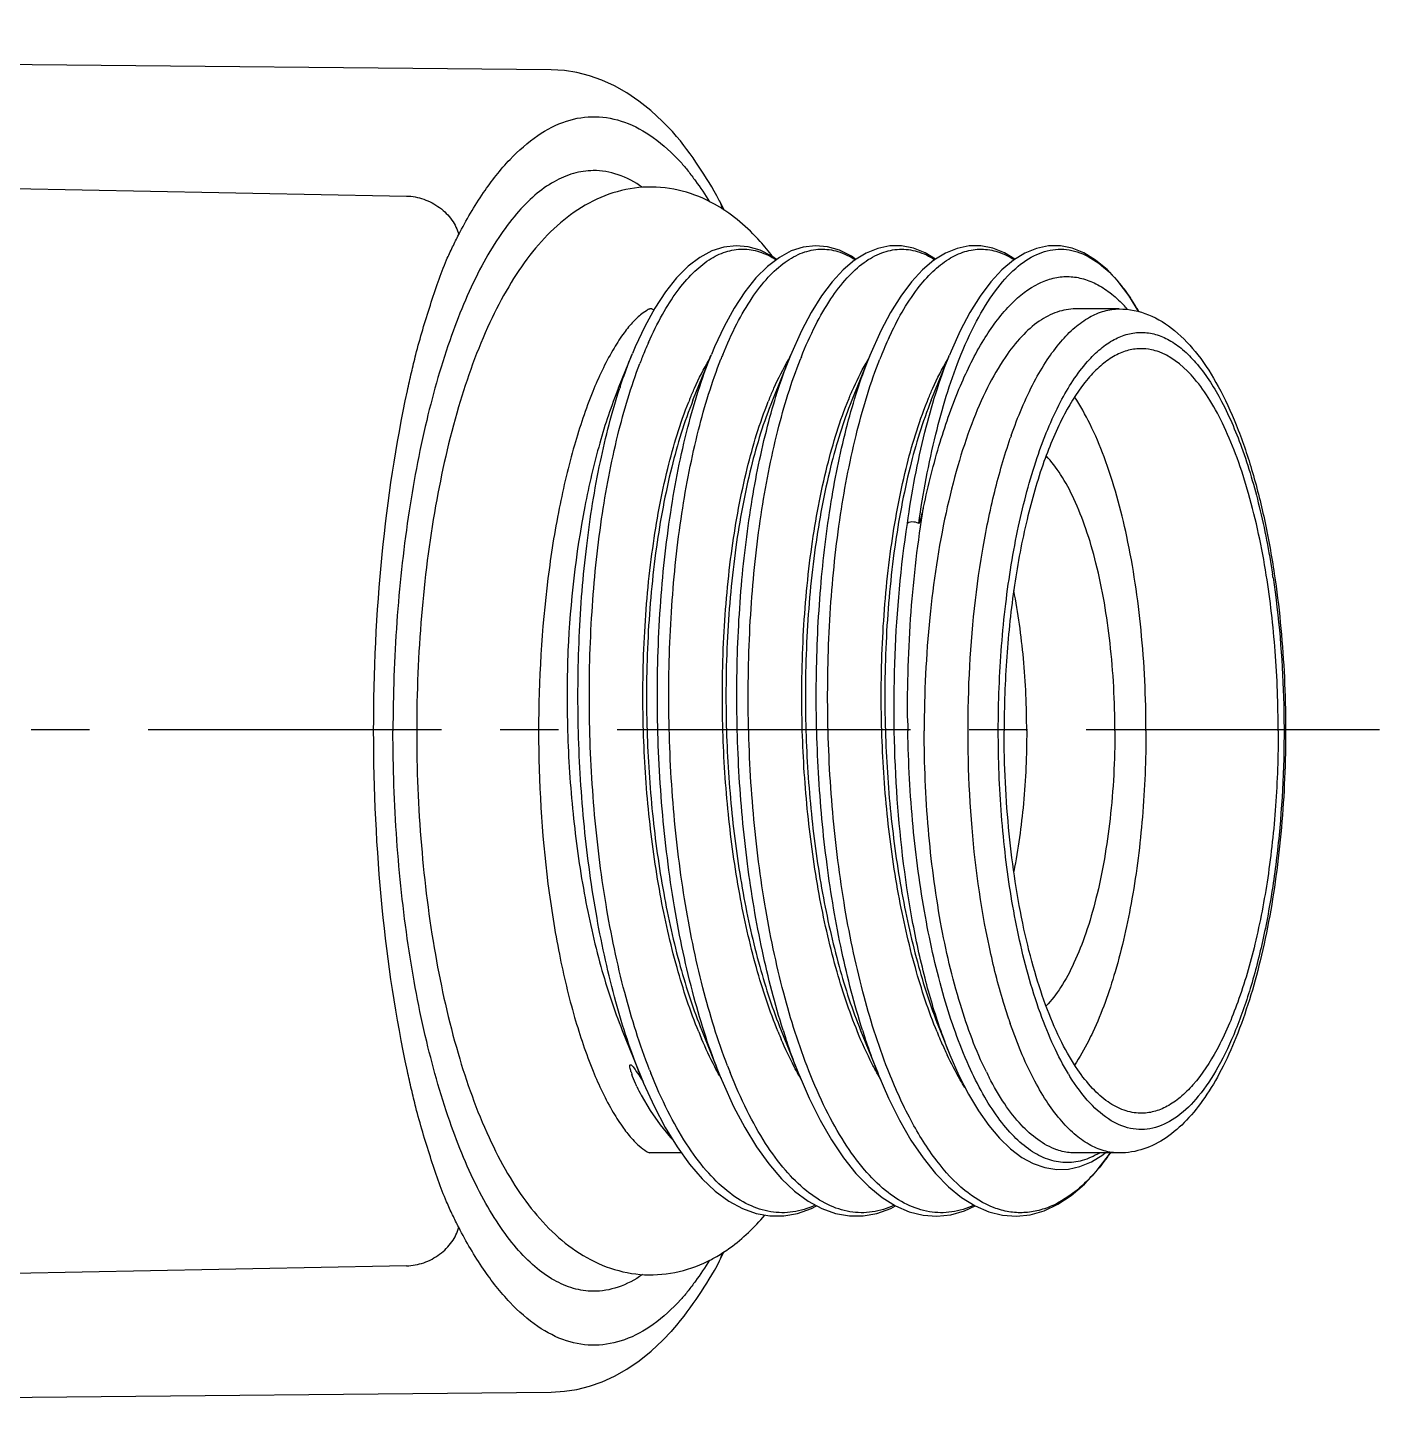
# Model space of a CAD drawing. Extents: x 2081 to 2501, y -23 to 274.
# Drawn here: x 2375.62 to 2404.44, y 55.93 to 85.35 of the extents above; entities that cross this region are included whole.
import ezdxf

# ---------------------------------------------------------------- set-up
doc = ezdxf.new("R2010")
doc.units = 0
doc.header["$LTSCALE"] = 10
doc.header["$MEASUREMENT"] = 0
doc.linetypes.add('CENTER', pattern=[2, 1.25, -0.25, 0.25, -0.25])
doc.layers.get('0').update_dxf_attribs({"color": 2, "linetype": 'CONTINUOUS'})
doc.layers.add('AXES', color=7, linetype='CONTINUOUS')
doc.layers.add('CENTER', color=1, linetype='CENTER')

# ---------------------------------------------------------------- blocks, each defined once
blk = doc.blocks.new('HEAD BUTTOM')
at = {"color": 7, "linetype": 'Continuous'}
for p, q in [((2175.321, -232.294), (2082.91, -231.393)), ((2177.885, -233.588), (2177.886, -233.59)), ((2178.911, -235.091), (2178.912, -235.093)), ((2179.012, -235.292), (2178.911, -235.091)), ((2187.433, -237.393), (2186.499, -237.393)), ((2176.756, -239.077), (2177.051, -238.345)), ((2183.847, -238.295), (2183.812, -238.38)), ((2178.343, -239.341), (2178.736, -238.368)), ((2180.421, -238.389), (2180.037, -239.341)), ((2182.115, -238.389), (2181.73, -239.341)), ((2183.424, -239.341), (2183.812, -238.38)), ((2176.837, -252.782), (2177.238, -253.777)), ((2178.531, -252.782), (2178.925, -253.761)), ((2180.224, -252.782), (2180.609, -253.735)), ((2181.918, -252.782), (2182.289, -253.702)), ((2183.612, -252.782), (2183.822, -253.302)), ((2177.238, -253.777), (2177.291, -253.903)), ((2180.602, -253.741), (2180.596, -253.731)), ((2180.602, -253.738), (2180.597, -253.728)), ((2182.303, -253.735), (2182.288, -253.699)), ((2178.096, -255.393), (2177.415, -255.393)), ((2186.111, -255.327), (2186.102, -255.324)), ((2186.111, -255.328), (2186.102, -255.325)), ((2187.433, -255.393), (2186.499, -255.393)), ((2178.911, -257.696), (2179.011, -257.497)), ((2178.911, -257.696), (2178.912, -257.694)), ((2177.884, -259.199), (2177.886, -259.197)), ((2141.814, -260.82), (2175.321, -260.493))]:
    blk.add_line(p, q, dxfattribs=at)
for points in [[(2177.886, -233.59), (2177.697, -233.394), (2177.447, -233.163), (2177.192, -232.959), (2176.932, -232.783), (2176.668, -232.634), (2176.402, -232.513), (2176.134, -232.419), (2175.867, -232.352), (2175.601, -232.31), (2175.318, -232.294)], [(2178.912, -235.093), (2178.852, -234.981), (2178.796, -234.882), (2178.742, -234.788), (2178.688, -234.698), (2178.633, -234.61), (2178.577, -234.522), (2178.521, -234.435), (2178.463, -234.348), (2178.404, -234.262), (2178.344, -234.174), (2178.281, -234.086), (2178.215, -233.996), (2178.147, -233.905), (2178.074, -233.811), (2177.993, -233.713), (2177.906, -233.612), (2177.885, -233.588)], [(2180.126, -236.338), (2180.028, -236.267), (2179.775, -236.14), (2179.519, -236.066), (2179.261, -236.044), (2179.003, -236.074), (2178.746, -236.157), (2178.492, -236.293), (2178.24, -236.484), (2177.993, -236.731), (2177.755, -237.028), (2177.529, -237.374), (2177.314, -237.767), (2177.11, -238.204), (2177.052, -238.344)], [(2181.819, -236.337), (2181.722, -236.267), (2181.468, -236.14), (2181.213, -236.066), (2180.954, -236.044), (2180.696, -236.074), (2180.439, -236.157), (2180.185, -236.293), (2179.933, -236.485), (2179.687, -236.731), (2179.449, -237.028), (2179.223, -237.374), (2179.007, -237.767), (2178.804, -238.205), (2178.736, -238.368)], [(2183.516, -236.335), (2183.295, -236.2), (2183.045, -236.099), (2182.792, -236.05), (2182.539, -236.05), (2182.286, -236.101), (2182.036, -236.203), (2181.789, -236.355), (2181.546, -236.558), (2181.309, -236.814), (2181.081, -237.117), (2180.863, -237.466), (2180.655, -237.859), (2180.421, -238.389)], [(2185.209, -236.335), (2184.988, -236.199), (2184.737, -236.099), (2184.484, -236.049), (2184.231, -236.05), (2183.978, -236.102), (2183.728, -236.203), (2183.482, -236.356), (2183.239, -236.56), (2183.002, -236.815), (2182.774, -237.118), (2182.556, -237.467), (2182.349, -237.86), (2182.115, -238.389)], [(2187.853, -237.452), (2187.636, -237.106), (2187.408, -236.806), (2187.172, -236.553), (2186.928, -236.35), (2186.68, -236.198), (2186.43, -236.099), (2186.177, -236.049), (2185.924, -236.05), (2185.671, -236.102), (2185.421, -236.204), (2185.175, -236.356), (2184.932, -236.56), (2184.695, -236.815), (2184.467, -237.119), (2184.25, -237.467), (2184.043, -237.86), (2183.847, -238.295)], [(2183.822, -253.302), (2184.014, -253.74), (2184.217, -254.14), (2184.428, -254.497), (2184.649, -254.811), (2184.877, -255.081), (2185.111, -255.307), (2185.352, -255.487), (2185.599, -255.62), (2185.848, -255.707), (2186.098, -255.746), (2186.347, -255.738), (2186.595, -255.683), (2186.841, -255.582), (2187.081, -255.435), (2187.131, -255.393)], [(2177.291, -253.903), (2177.515, -254.399), (2177.753, -254.853), (2178.003, -255.264), (2178.266, -255.629), (2178.538, -255.946), (2178.819, -256.21), (2179.105, -256.422), (2179.396, -256.58), (2179.69, -256.686), (2179.985, -256.737), (2180.278, -256.736), (2180.573, -256.683), (2180.867, -256.577), (2180.975, -256.518)], [(2178.926, -253.761), (2178.985, -253.905), (2179.209, -254.4), (2179.447, -254.853), (2179.697, -255.263), (2179.958, -255.628), (2180.231, -255.945), (2180.511, -256.209), (2180.797, -256.421), (2181.089, -256.58), (2181.384, -256.685), (2181.678, -256.737), (2181.971, -256.736), (2182.266, -256.684), (2182.56, -256.577), (2182.662, -256.521)], [(2180.604, -253.724), (2180.82, -254.225), (2181.052, -254.691), (2181.296, -255.115), (2181.552, -255.495), (2181.818, -255.828), (2182.093, -256.111), (2182.375, -256.342), (2182.664, -256.522), (2182.956, -256.649), (2183.25, -256.722), (2183.544, -256.743), (2183.839, -256.712), (2184.133, -256.628), (2184.358, -256.522)], [(2182.288, -253.699), (2182.515, -254.227), (2182.747, -254.694), (2182.991, -255.118), (2183.248, -255.498), (2183.515, -255.831), (2183.79, -256.114), (2184.072, -256.345), (2184.361, -256.524), (2184.653, -256.65), (2184.946, -256.722), (2185.24, -256.743), (2185.535, -256.711), (2185.829, -256.627), (2186.12, -256.489), (2186.407, -256.299), (2186.688, -256.057), (2186.962, -255.763), (2187.226, -255.421), (2187.244, -255.393)], [(2177.241, -254.163), (2177.431, -254.489), (2177.642, -254.796), (2177.861, -255.061), (2177.907, -255.106)], [(2177.884, -259.199), (2177.912, -259.169), (2177.999, -259.068), (2178.079, -258.97), (2178.152, -258.875), (2178.22, -258.784), (2178.285, -258.695), (2178.348, -258.606), (2178.409, -258.519), (2178.468, -258.432), (2178.525, -258.345), (2178.582, -258.258), (2178.637, -258.17), (2178.692, -258.082), (2178.746, -257.991), (2178.801, -257.897), (2178.856, -257.798), (2178.912, -257.694)], [(2175.318, -260.493), (2175.603, -260.477), (2175.869, -260.435), (2176.137, -260.367), (2176.405, -260.273), (2176.672, -260.151), (2176.936, -260.002), (2177.197, -259.825), (2177.452, -259.621), (2177.702, -259.389), (2177.886, -259.197)]]:
    blk.add_lwpolyline(points, dxfattribs=at)
for centre, radius, start, end in [((2184.647, -239.157), 3.622, 38.2164, 38.5269), ((2183.792, -239.774), 4.677, 32.9637, 34.0135), ((2187.314, -239.452), 3.076, 135.1907, 136.1347), ((2185.231, -239.506), 3.176, 41.4485, 43.8373), ((2183.392, -240.032), 5.153, 30.0636, 32.949), ((2190.502, -241.673), 8.782, 155.2467, 158.2042), ((2185.614, -241.753), 8.991, 156.0707, 158.2883), ((2186.348, -242.047), 9.782, 158.2789, 159.0895), ((2187.95, -242.01), 9.683, 158.4008, 158.5333), ((2187.764, -241.937), 9.483, 157.9042, 158.402), ((2189.584, -241.986), 9.618, 158.1979, 158.5266), ((2190.942, -241.95), 9.518, 158.0262, 158.3822), ((2191.325, -242.006), 9.67, 158.3708, 158.5224), ((2191.226, -241.967), 9.563, 158.1811, 158.3709), ((2188.343, -242.846), 12.158, 161.8005, 161.9752), ((2185.736, -242.357), 8.056, 157.7819, 158.2475), ((2187.423, -242.355), 8.049, 157.7824, 158.2213), ((2189.012, -242.312), 7.936, 157.6201, 157.8107), ((2190.825, -242.361), 8.064, 157.7818, 158.2754), ((2195.471, -243.726), 10.961, 160.6351, 160.9686), ((2171.876, -245.937), 19.044, 8.509, 8.7175), ((2200.488, -245.643), 24.829, 177.7687, 181.7315), ((2210.694, -245.895), 27.775, 180.6283, 181.0269), ((2194.469, -248.267), 14.902, 197.5963, 198.3472), ((2196.142, -248.273), 14.881, 197.6003, 198.3429), ((2195.746, -248.966), 11.252, 198.5307, 199.0287), ((2187.742, -249.034), 10.016, 202.1542, 203.0706), ((2189.414, -249.044), 9.992, 202.1549, 203.1518), ((2192.791, -249.048), 9.981, 202.155, 203.1882), ((2191.954, -249.41), 9.069, 203.1685, 205.0049), ((2193.844, -249.232), 10.818, 199.1523, 201.6101), ((2191.477, -249.631), 8.544, 205.0127, 205.4189), ((2188.603, -249.242), 12.011, 201.376, 201.7422), ((2190.463, -249.176), 12.19, 200.9544, 201.6756), ((2178.456, -253.229), 1.497, 196.6162, 198.7702), ((2184.814, -250.442), 6.765, 209.1894, 209.4199), ((2184.714, -250.498), 6.651, 209.4194, 209.8064), ((2186.423, -250.489), 6.668, 209.1886, 209.9407), ((2188.288, -250.393), 6.865, 208.8764, 209.1914), ((2188.102, -250.497), 6.652, 209.1887, 210.0205), ((2190.78, -250.628), 6.887, 206.1697, 207.2627), ((2190.59, -251.14), 4.958, 211.206, 211.6026), ((2190.504, -251.192), 4.858, 211.6028, 211.953), ((2180.297, -252.506), 3.477, 205.0071, 208.4655)]:
    blk.add_arc(centre, radius, start, end, dxfattribs=at)
for points, knots in [([(2079.059, -233.181), (2094.589, -233.486), (2125.648, -234.089), (2156.707, -234.688), (2172.236, -234.986)], [0, 0, 0, 0, 0.500013, 1, 1, 1, 1]), ([(2173.349, -235.808), (2173.508, -235.5), (2173.836, -234.938), (2174.397, -234.217), (2174.992, -233.688), (2175.616, -233.359), (2176.268, -233.256), (2176.915, -233.386), (2177.539, -233.731), (2177.904, -234.07), (2178.082, -234.265)], [0, 0, 0, 0, 0.169126, 0.316589, 0.443742, 0.554726, 0.656507, 0.758854, 0.871, 1, 1, 1, 1]), ([(2176.216, -234.443), (2176.074, -234.445), (2175.782, -234.489), (2175.359, -234.673), (2174.949, -234.97), (2174.555, -235.375), (2174.178, -235.883), (2173.678, -236.733), (2173.133, -238.032), (2172.619, -239.832), (2172.236, -241.877), (2172, -244.092), (2171.947, -245.618), (2171.947, -246.393)], [0, 0, 0, 0, 0.031498, 0.064998, 0.102056, 0.14371, 0.190554, 0.242826, 0.363386, 0.503565, 0.659678, 0.826965, 1, 1, 1, 1]), ([(2177.266, -234.799), (2177.106, -234.687), (2176.772, -234.507), (2176.394, -234.442), (2176.216, -234.443)], [0, 0, 0, 0, 0.522297, 1, 1, 1, 1]), ([(2178.082, -234.265), (2178.138, -234.326), (2178.244, -234.456), (2178.453, -234.735), (2178.602, -234.956), (2178.699, -235.109)], [0, 0, 0, 0, 0.235017, 0.48183, 1, 1, 1, 1]), ([(2172.236, -234.985), (2172.36, -234.988), (2172.613, -235.038), (2172.95, -235.216), (2173.214, -235.477), (2173.321, -235.697), (2173.349, -235.808)], [0, 0, 0, 0, 0.253648, 0.514518, 0.767253, 1, 1, 1, 1]), ([(2173.091, -236.348), (2173.13, -236.255), (2173.216, -236.074), (2173.304, -235.895), (2173.349, -235.808)], [0, 0, 0, 0, 0.508955, 1, 1, 1, 1]), ([(2177.396, -238.106), (2177.486, -237.904), (2177.67, -237.53), (2177.984, -237.031), (2178.316, -236.634), (2178.664, -236.342), (2179.027, -236.161), (2179.402, -236.098), (2179.776, -236.16), (2180.005, -236.274), (2180.115, -236.345)], [0, 0, 0, 0, 0.178094, 0.335824, 0.473722, 0.593615, 0.699281, 0.796864, 0.89442, 1, 1, 1, 1]), ([(2178.978, -238.37), (2179.069, -238.146), (2179.256, -237.73), (2179.578, -237.173), (2179.921, -236.726), (2180.282, -236.393), (2180.661, -236.18), (2181.055, -236.097), (2181.45, -236.152), (2181.69, -236.27), (2181.806, -236.344)], [0, 0, 0, 0, 0.180888, 0.341084, 0.480765, 0.601467, 0.706655, 0.802467, 0.897342, 1, 1, 1, 1]), ([(2180.654, -238.414), (2180.745, -238.187), (2180.933, -237.763), (2181.257, -237.197), (2181.602, -236.741), (2181.965, -236.401), (2182.347, -236.183), (2182.743, -236.097), (2183.142, -236.151), (2183.384, -236.269), (2183.5, -236.344)], [0, 0, 0, 0, 0.181467, 0.342123, 0.482112, 0.602904, 0.707971, 0.803447, 0.897849, 1, 1, 1, 1]), ([(2182.527, -237.996), (2182.695, -237.634), (2182.969, -237.136), (2183.433, -236.6), (2183.774, -236.325), (2184.128, -236.155), (2184.494, -236.1), (2184.858, -236.162), (2185.082, -236.272), (2185.189, -236.341)], [0, 0, 0, 0, 0.332826, 0.470065, 0.589834, 0.695961, 0.794497, 0.893257, 1, 1, 1, 1]), ([(2184.022, -238.462), (2184.131, -238.187), (2184.356, -237.683), (2184.753, -237.026), (2185.181, -236.534), (2185.64, -236.213), (2186.129, -236.085), (2186.623, -236.173), (2187.088, -236.459), (2187.352, -236.739), (2187.481, -236.901)], [0, 0, 0, 0, 0.180556, 0.335868, 0.466594, 0.576181, 0.672346, 0.767244, 0.873569, 1, 1, 1, 1]), ([(2172.434, -238.368), (2172.526, -238.013), (2172.68, -237.492), (2172.906, -236.821), (2173.026, -236.501), (2173.091, -236.348)], [0, 0, 0, 0, 0.518768, 0.765377, 1, 1, 1, 1]), ([(2185.132, -237.285), (2185.304, -237.111), (2185.587, -236.887), (2186.015, -236.728), (2186.328, -236.69), (2186.641, -236.732), (2186.949, -236.851), (2187.249, -237.045), (2187.432, -237.212), (2187.523, -237.306)], [0, 0, 0, 0, 0.268087, 0.385739, 0.497932, 0.610275, 0.72842, 0.857166, 1, 1, 1, 1]), ([(2187.493, -236.917), (2187.508, -236.936), (2187.569, -237.014), (2187.627, -237.096), (2187.669, -237.158)], [0, 0, 0, 0, 0.243227, 1, 1, 1, 1]), ([(2183.261, -241.621), (2183.36, -241.155), (2183.579, -240.278), (2184.001, -239.077), (2184.488, -238.09), (2184.885, -237.541), (2185.096, -237.321)], [0, 0, 0, 0, 0.303011, 0.573437, 0.806399, 1, 1, 1, 1]), ([(2186.499, -237.393), (2186.368, -237.393), (2186.091, -237.443), (2185.698, -237.652), (2185.325, -237.988), (2185.106, -238.269), (2184.999, -238.426)], [0, 0, 0, 0, 0.208831, 0.436759, 0.697861, 1, 1, 1, 1]), ([(2185.13, -240.091), (2185.268, -239.7), (2185.496, -239.147), (2185.877, -238.493), (2186.165, -238.102), (2186.465, -237.792), (2186.779, -237.565), (2187.102, -237.425), (2187.325, -237.393), (2187.433, -237.393)], [0, 0, 0, 0, 0.332763, 0.476843, 0.605791, 0.72026, 0.821913, 0.913693, 1, 1, 1, 1]), ([(2187.433, -237.393), (2187.644, -237.393), (2188.077, -237.483), (2188.649, -237.847), (2189.145, -238.382), (2189.575, -239.068), (2189.953, -239.891), (2190.277, -240.842), (2190.545, -241.906), (2190.68, -242.655), (2190.738, -243.045)], [0, 0, 0, 0, 0.090551, 0.184114, 0.286352, 0.400845, 0.529972, 0.673797, 0.831236, 1, 1, 1, 1]), ([(2186.758, -238.513), (2186.844, -238.416), (2187.019, -238.242), (2187.308, -238.041), (2187.607, -237.919), (2187.911, -237.88), (2188.215, -237.925), (2188.513, -238.054), (2188.801, -238.26), (2189.194, -238.659), (2189.64, -239.354), (2190.084, -240.394), (2190.45, -241.652), (2190.626, -242.566), (2190.7, -243.05)], [0, 0, 0, 0, 0.051458, 0.097329, 0.138946, 0.178268, 0.21768, 0.259555, 0.305797, 0.357711, 0.480895, 0.630884, 0.805417, 1, 1, 1, 1]), ([(2187.88, -238.241), (2187.784, -238.243), (2187.585, -238.275), (2187.297, -238.403), (2187.019, -238.607), (2186.64, -238.999), (2186.211, -239.681), (2185.785, -240.697), (2185.435, -241.924), (2185.174, -243.317), (2185.014, -244.826), (2184.978, -245.865), (2184.978, -246.393)], [0, 0, 0, 0, 0.031481, 0.065011, 0.102125, 0.143841, 0.242917, 0.363539, 0.503745, 0.659822, 0.827071, 1, 1, 1, 1]), ([(2188.336, -238.332), (2188.318, -238.325), (2188.247, -238.297), (2188.173, -238.275), (2188.118, -238.264)], [0, 0, 0, 0, 0.255266, 1, 1, 1, 1]), ([(2190.567, -243.069), (2190.474, -242.483), (2190.297, -241.64), (2189.963, -240.591), (2189.69, -239.925), (2189.389, -239.356), (2188.989, -238.785), (2188.61, -238.448), (2188.336, -238.332)], [0, 0, 0, 0, 0.330122, 0.477735, 0.611548, 0.730541, 0.834412, 1, 1, 1, 1]), ([(2172.255, -239.139), (2172.283, -239.009), (2172.341, -238.752), (2172.402, -238.495), (2172.434, -238.368)], [0, 0, 0, 0, 0.504349, 1, 1, 1, 1]), ([(2177.418, -253.62), (2177.208, -253.083), (2176.843, -251.918), (2176.455, -250.053), (2176.208, -248.036), (2176.11, -245.951), (2176.163, -243.885), (2176.361, -241.924), (2176.695, -240.148), (2177.021, -239.053), (2177.211, -238.556)], [0, 0, 0, 0, 0.112883, 0.238464, 0.372544, 0.510328, 0.646765, 0.776845, 0.895913, 1, 1, 1, 1]), ([(2176.793, -239.049), (2176.812, -238.991), (2176.887, -238.769), (2176.969, -238.55), (2177.034, -238.389)], [0, 0, 0, 0, 0.257965, 1, 1, 1, 1]), ([(2178.915, -253.735), (2178.696, -253.191), (2178.315, -252.006), (2177.913, -250.103), (2177.658, -248.038), (2177.559, -245.903), (2177.619, -243.789), (2177.831, -241.788), (2178.184, -239.989), (2178.527, -238.885), (2178.727, -238.389)], [0, 0, 0, 0, 0.112522, 0.238317, 0.372991, 0.511486, 0.648475, 0.778685, 0.897234, 1, 1, 1, 1]), ([(2179.079, -253.535), (2178.871, -252.992), (2178.511, -251.817), (2178.13, -249.939), (2177.892, -247.913), (2177.802, -245.825), (2177.864, -243.76), (2178.072, -241.806), (2178.414, -240.043), (2178.746, -238.957), (2178.939, -238.467)], [0, 0, 0, 0, 0.113797, 0.240093, 0.374636, 0.512591, 0.648892, 0.778537, 0.896885, 1, 1, 1, 1]), ([(2178.278, -239.311), (2178.31, -239.235), (2178.431, -238.95), (2178.572, -238.672), (2178.688, -238.477)], [0, 0, 0, 0, 0.267218, 1, 1, 1, 1]), ([(2180.264, -252.772), (2180.089, -252.218), (2179.787, -251.044), (2179.478, -249.198), (2179.3, -247.247), (2179.258, -245.263), (2179.351, -243.323), (2179.574, -241.497), (2179.916, -239.855), (2180.237, -238.845), (2180.421, -238.389)], [0, 0, 0, 0, 0.11924, 0.248645, 0.384171, 0.521408, 0.655821, 0.782987, 0.89885, 1, 1, 1, 1]), ([(2180.815, -253.644), (2180.602, -253.103), (2180.232, -251.928), (2179.841, -250.045), (2179.592, -248.007), (2179.496, -245.901), (2179.554, -243.816), (2179.761, -241.84), (2180.104, -240.058), (2180.438, -238.961), (2180.633, -238.466)], [0, 0, 0, 0, 0.112937, 0.238754, 0.373159, 0.511256, 0.647886, 0.777934, 0.89665, 1, 1, 1, 1]), ([(2179.972, -239.311), (2180.003, -239.235), (2180.125, -238.95), (2180.265, -238.672), (2180.382, -238.477), (2180.385, -238.472), (2180.389, -238.467), (2180.392, -238.461)], [0, 0, 0, 0, 0.267221, 1, 1, 1, 1.019923, 1.019923, 1.019923, 1.019923]), ([(2181.958, -252.773), (2181.784, -252.223), (2181.483, -251.055), (2181.175, -249.219), (2180.996, -247.278), (2180.951, -245.305), (2181.041, -243.373), (2181.259, -241.552), (2181.595, -239.912), (2181.911, -238.902), (2182.093, -238.444)], [0, 0, 0, 0, 0.119081, 0.248282, 0.383607, 0.520688, 0.655034, 0.782271, 0.898386, 1, 1, 1, 1]), ([(2182.498, -253.616), (2182.286, -253.074), (2181.919, -251.898), (2181.53, -250.016), (2181.284, -247.981), (2181.19, -245.879), (2181.249, -243.799), (2181.456, -241.83), (2181.799, -240.053), (2182.133, -238.959), (2182.327, -238.466)], [0, 0, 0, 0, 0.113195, 0.239174, 0.373648, 0.511731, 0.648274, 0.778189, 0.896761, 1, 1, 1, 1]), ([(2181.674, -239.291), (2181.705, -239.216), (2181.825, -238.937), (2181.963, -238.666), (2182.077, -238.475)], [0, 0, 0, 0, 0.266959, 1, 1, 1, 1]), ([(2182.915, -241.969), (2183.008, -241.314), (2183.234, -240.101), (2183.595, -238.918), (2183.809, -238.389)], [0, 0, 0, 0, 0.537012, 1, 1, 1, 1]), ([(2183.158, -241.966), (2183.249, -241.327), (2183.469, -240.14), (2183.817, -238.982), (2184.022, -238.462)], [0, 0, 0, 0, 0.5357, 1, 1, 1, 1]), ([(2184.999, -238.426), (2184.86, -238.631), (2184.597, -239.092), (2184.264, -239.869), (2183.97, -240.764), (2183.63, -242.136), (2183.348, -244.025), (2183.274, -245.587), (2183.274, -246.393)], [0, 0, 0, 0, 0.089872, 0.192474, 0.306989, 0.43209, 0.706713, 1, 1, 1, 1]), ([(2183.36, -239.311), (2183.391, -239.235), (2183.513, -238.95), (2183.653, -238.672), (2183.77, -238.477)], [0, 0, 0, 0, 0.267216, 1, 1, 1, 1]), ([(2185.284, -250.748), (2185.166, -250.199), (2184.982, -249.053), (2184.847, -247.288), (2184.848, -245.482), (2184.984, -243.717), (2185.249, -242.074), (2185.631, -240.626), (2186.11, -239.436), (2186.529, -238.772), (2186.758, -238.513)], [0, 0, 0, 0, 0.133486, 0.275519, 0.420441, 0.562417, 0.6958, 0.815539, 0.91766, 1, 1, 1, 1]), ([(2172.255, -253.647), (2172.007, -252.497), (2171.65, -250.084), (2171.476, -246.393), (2171.649, -242.703), (2172.007, -240.29), (2172.255, -239.139)], [0, 0, 0, 0, 0.241882, 0.499996, 0.758118, 1, 1, 1, 1]), ([(2176.756, -239.077), (2176.6, -239.462), (2176.323, -240.297), (2175.893, -242.157), (2175.728, -243.648), (2175.678, -244.676)], [0, 0, 0, 0, 0.217247, 0.460241, 1, 1, 1, 1]), ([(2177.221, -253.735), (2177.016, -253.226), (2176.656, -252.12), (2176.264, -250.347), (2176.002, -248.421), (2175.878, -246.418), (2175.894, -244.413), (2176.047, -242.485), (2176.33, -240.709), (2176.615, -239.597), (2176.782, -239.084)], [0, 0, 0, 0, 0.110567, 0.233675, 0.36555, 0.501848, 0.637942, 0.769184, 0.891167, 1, 1, 1, 1]), ([(2177.287, -246.393), (2177.267, -245.728), (2177.28, -244.426), (2177.449, -242.553), (2177.758, -240.868), (2178.069, -239.834), (2178.254, -239.372)], [0, 0, 0, 0, 0.280126, 0.54743, 0.790578, 1, 1, 1, 1]), ([(2178.343, -239.341), (2178.156, -239.804), (2177.841, -240.84), (2177.528, -242.531), (2177.357, -244.414), (2177.344, -245.724), (2177.364, -246.393)], [0, 0, 0, 0, 0.20892, 0.451973, 0.71949, 1, 1, 1, 1]), ([(2178.981, -246.393), (2178.961, -245.728), (2178.973, -244.424), (2179.143, -242.55), (2179.452, -240.865), (2179.764, -239.831), (2179.949, -239.369)], [0, 0, 0, 0, 0.280168, 0.547501, 0.790636, 1, 1, 1, 1]), ([(2180.037, -239.341), (2179.85, -239.804), (2179.534, -240.84), (2179.222, -242.531), (2179.05, -244.414), (2179.038, -245.724), (2179.058, -246.393)], [0, 0, 0, 0, 0.208917, 0.451974, 0.719481, 1, 1, 1, 1]), ([(2180.675, -246.393), (2180.655, -245.721), (2180.668, -244.404), (2180.841, -242.513), (2181.157, -240.816), (2181.476, -239.778), (2181.664, -239.315)], [0, 0, 0, 0, 0.280853, 0.548546, 0.791518, 1, 1, 1, 1]), ([(2181.73, -239.341), (2181.544, -239.804), (2181.228, -240.84), (2180.916, -242.531), (2180.744, -244.414), (2180.732, -245.724), (2180.752, -246.393)], [0, 0, 0, 0, 0.208918, 0.451972, 0.719489, 1, 1, 1, 1]), ([(2182.369, -246.393), (2182.349, -245.729), (2182.361, -244.427), (2182.53, -242.555), (2182.838, -240.871), (2183.149, -239.838), (2183.334, -239.376)], [0, 0, 0, 0, 0.28008, 0.547358, 0.790519, 1, 1, 1, 1]), ([(2183.424, -239.341), (2183.237, -239.804), (2182.922, -240.84), (2182.61, -242.531), (2182.438, -244.414), (2182.426, -245.724), (2182.446, -246.393)], [0, 0, 0, 0, 0.208918, 0.451972, 0.719488, 1, 1, 1, 1]), ([(2188.002, -246.393), (2188.002, -245.676), (2187.936, -244.284), (2187.647, -242.323), (2187.248, -240.854), (2186.835, -239.872), (2186.603, -239.455), (2186.48, -239.269)], [0, 0, 0, 0, 0.292324, 0.566451, 0.806237, 0.909372, 1, 1, 1, 1]), ([(2184.663, -251.004), (2184.472, -250.109), (2184.22, -248.231), (2184.173, -245.397), (2184.4, -243.054), (2184.752, -241.32), (2184.981, -240.524), (2185.109, -240.152)], [0, 0, 0, 0, 0.250322, 0.516385, 0.773893, 0.892166, 1, 1, 1, 1]), ([(2187.339, -246.393), (2187.339, -245.768), (2187.275, -244.566), (2187.034, -243.124), (2186.74, -242.105), (2186.491, -241.468), (2186.212, -240.942), (2185.989, -240.648), (2185.873, -240.528)], [0, 0, 0, 0, 0.304959, 0.585698, 0.710347, 0.82166, 0.918316, 1, 1, 1, 1]), ([(2182.921, -246.199), (2182.912, -245.417), (2182.96, -243.884), (2183.137, -242.361), (2183.261, -241.621)], [0, 0, 0, 0, 0.510518, 1, 1, 1, 1]), ([(2183.158, -241.966), (2183.164, -241.966), (2183.174, -241.952), (2183.184, -241.927), (2183.197, -241.891), (2183.209, -241.847), (2183.224, -241.787), (2183.241, -241.712), (2183.254, -241.652), (2183.261, -241.621)], [0, 0, 0, 0, 0.052011, 0.111977, 0.236128, 0.362308, 0.489344, 0.744477, 1, 1, 1, 1]), ([(2183.626, -252.781), (2183.498, -252.414), (2183.268, -251.633), (2182.902, -249.936), (2182.636, -247.633), (2182.604, -244.8), (2182.775, -242.898), (2182.915, -241.969)], [0, 0, 0, 0, 0.106701, 0.223138, 0.476599, 0.74195, 1, 1, 1, 1]), ([(2183.158, -241.966), (2183.113, -241.945), (2183.039, -241.932), (2182.956, -241.94), (2182.921, -241.957), (2182.915, -241.969)], [0, 0, 0, 0, 0.586757, 0.839938, 1, 1, 1, 1]), ([(2190.738, -243.045), (2190.841, -243.732), (2190.978, -245.141), (2190.995, -247.257), (2190.829, -249.325), (2190.491, -251.226), (2190.061, -252.646), (2189.627, -253.608), (2189.279, -254.203), (2188.89, -254.696), (2188.455, -255.079), (2187.966, -255.333), (2187.609, -255.393), (2187.433, -255.393)], [0, 0, 0, 0, 0.152083, 0.308886, 0.462431, 0.605065, 0.730567, 0.785717, 0.835648, 0.880956, 0.922515, 0.961498, 1, 1, 1, 1]), ([(2190.711, -243.119), (2190.837, -243.965), (2190.982, -245.695), (2190.93, -247.852), (2190.742, -249.542), (2190.536, -250.718), (2190.268, -251.792), (2189.945, -252.738), (2189.574, -253.535), (2189.162, -254.165), (2188.717, -254.619), (2188.3, -254.842), (2187.97, -254.9), (2187.642, -254.885), (2187.22, -254.716), (2186.764, -254.316), (2186.507, -253.964), (2186.382, -253.763)], [0, 0, 0, 0, 0.173167, 0.350357, 0.435867, 0.51693, 0.591963, 0.659619, 0.718906, 0.769356, 0.811312, 0.846467, 0.862641, 0.878627, 0.912389, 0.952108, 1, 1, 1, 1]), ([(2190.821, -246.393), (2190.821, -245.827), (2190.78, -244.714), (2190.654, -243.608), (2190.567, -243.069)], [0, 0, 0, 0, 0.509688, 1, 1, 1, 1]), ([(2185.459, -246.393), (2185.459, -245.877), (2185.415, -244.873), (2185.278, -243.876), (2185.183, -243.398)], [0, 0, 0, 0, 0.514005, 1, 1, 1, 1]), ([(2176.216, -258.343), (2176.074, -258.342), (2175.782, -258.298), (2175.359, -258.113), (2174.949, -257.816), (2174.555, -257.412), (2174.178, -256.904), (2173.678, -256.054), (2173.133, -254.754), (2172.619, -252.955), (2172.236, -250.91), (2172, -248.695), (2171.947, -247.169), (2171.947, -246.393)], [0, 0, 0, 0, 0.031498, 0.064998, 0.102056, 0.14371, 0.190554, 0.242826, 0.363386, 0.503565, 0.659678, 0.826965, 1, 1, 1, 1]), ([(2175.67, -246.393), (2175.688, -246.982), (2175.763, -248.142), (2175.996, -249.821), (2176.341, -251.37), (2176.657, -252.337), (2176.837, -252.782)], [0, 0, 0, 0, 0.271033, 0.533603, 0.779043, 1, 1, 1, 1]), ([(2178.466, -252.811), (2178.284, -252.365), (2177.964, -251.395), (2177.616, -249.84), (2177.381, -248.151), (2177.305, -246.986), (2177.287, -246.393)], [0, 0, 0, 0, 0.220612, 0.465991, 0.728706, 1, 1, 1, 1]), ([(2177.364, -246.393), (2177.382, -246.982), (2177.457, -248.142), (2177.69, -249.821), (2178.035, -251.37), (2178.351, -252.337), (2178.531, -252.782)], [0, 0, 0, 0, 0.271032, 0.533603, 0.779043, 1, 1, 1, 1]), ([(2180.16, -252.812), (2179.978, -252.365), (2179.658, -251.396), (2179.31, -249.84), (2179.075, -248.151), (2178.999, -246.986), (2178.981, -246.393)], [0, 0, 0, 0, 0.220609, 0.465988, 0.728705, 1, 1, 1, 1]), ([(2179.058, -246.393), (2179.076, -246.982), (2179.151, -248.141), (2179.384, -249.821), (2179.728, -251.37), (2180.045, -252.337), (2180.224, -252.782)], [0, 0, 0, 0, 0.271016, 0.533596, 0.779045, 1, 1, 1, 1]), ([(2181.853, -252.812), (2181.672, -252.365), (2181.352, -251.396), (2181.004, -249.84), (2180.769, -248.152), (2180.693, -246.986), (2180.675, -246.393)], [0, 0, 0, 0, 0.220603, 0.46598, 0.728707, 1, 1, 1, 1]), ([(2180.752, -246.393), (2180.769, -246.982), (2180.845, -248.142), (2181.077, -249.821), (2181.422, -251.37), (2181.738, -252.337), (2181.918, -252.782)], [0, 0, 0, 0, 0.271019, 0.533603, 0.779049, 1, 1, 1, 1]), ([(2183.547, -252.812), (2183.365, -252.365), (2183.046, -251.396), (2182.697, -249.84), (2182.462, -248.152), (2182.387, -246.986), (2182.369, -246.393)], [0, 0, 0, 0, 0.220604, 0.465983, 0.728708, 1, 1, 1, 1]), ([(2182.446, -246.393), (2182.463, -246.983), (2182.538, -248.142), (2182.771, -249.821), (2183.116, -251.37), (2183.432, -252.337), (2183.612, -252.782)], [0, 0, 0, 0, 0.271046, 0.533601, 0.779051, 1, 1, 1, 1]), ([(2187.009, -255.395), (2186.895, -255.463), (2186.658, -255.57), (2186.273, -255.618), (2185.889, -255.54), (2185.518, -255.343), (2185.163, -255.037), (2184.824, -254.628), (2184.505, -254.12), (2184.088, -253.278), (2183.649, -252.017), (2183.262, -250.303), (2183.008, -248.399), (2182.936, -247.072), (2182.924, -246.392)], [0, 0, 0, 0, 0.035836, 0.069285, 0.103075, 0.1398, 0.181352, 0.22883, 0.282722, 0.343081, 0.481999, 0.641744, 0.816602, 1, 1, 1, 1]), ([(2184.599, -253.665), (2184.373, -253.205), (2183.984, -252.153), (2183.582, -250.415), (2183.33, -248.46), (2183.274, -247.093), (2183.274, -246.393)], [0, 0, 0, 0, 0.206788, 0.449488, 0.718003, 1, 1, 1, 1]), ([(2186.547, -253.62), (2186.421, -253.435), (2186.182, -253.018), (2185.879, -252.314), (2185.612, -251.503), (2185.302, -250.258), (2185.046, -248.543), (2184.978, -247.125), (2184.978, -246.393)], [0, 0, 0, 0, 0.089712, 0.192202, 0.306659, 0.431754, 0.706494, 1, 1, 1, 1]), ([(2185.459, -246.393), (2185.459, -246.909), (2185.415, -247.914), (2185.278, -248.91), (2185.183, -249.389)], [0, 0, 0, 0, 0.514005, 1, 1, 1, 1]), ([(2187.339, -246.393), (2187.339, -247.019), (2187.275, -248.221), (2187.034, -249.663), (2186.74, -250.682), (2186.491, -251.319), (2186.212, -251.845), (2185.989, -252.139), (2185.873, -252.259)], [0, 0, 0, 0, 0.304959, 0.585698, 0.710347, 0.82166, 0.918316, 1, 1, 1, 1]), ([(2188.002, -246.393), (2188.002, -247.006), (2187.953, -248.205), (2187.739, -249.925), (2187.394, -251.464), (2187.061, -252.401), (2186.868, -252.815)], [0, 0, 0, 0, 0.280205, 0.547734, 0.790891, 1, 1, 1, 1]), ([(2190.821, -246.393), (2190.821, -246.926), (2190.785, -247.974), (2190.622, -249.494), (2190.357, -250.896), (2190.002, -252.128), (2189.57, -253.144), (2189.134, -253.821), (2188.75, -254.206), (2188.468, -254.404), (2188.177, -254.523), (2187.977, -254.547), (2187.88, -254.546)], [0, 0, 0, 0, 0.173659, 0.341513, 0.497965, 0.638229, 0.758556, 0.857031, 0.898398, 0.935193, 0.968518, 1, 1, 1, 1]), ([(2185.078, -252.542), (2185.038, -252.423), (2184.877, -251.916), (2184.748, -251.4), (2184.663, -251.004)], [0, 0, 0, 0, 0.237693, 1, 1, 1, 1]), ([(2186.349, -253.709), (2186.232, -253.517), (2186.013, -253.094), (2185.62, -252.116), (2185.404, -251.312), (2185.284, -250.748)], [0, 0, 0, 0, 0.212969, 0.452053, 1, 1, 1, 1]), ([(2187.433, -255.393), (2187.324, -255.393), (2187.098, -255.36), (2186.771, -255.217), (2186.454, -254.985), (2186.15, -254.667), (2185.86, -254.268), (2185.477, -253.599), (2185.247, -253.035), (2185.109, -252.635)], [0, 0, 0, 0, 0.085877, 0.177312, 0.278781, 0.393223, 0.5223, 0.666602, 1, 1, 1, 1]), ([(2178.908, -253.741), (2178.874, -253.681), (2178.736, -253.425), (2178.614, -253.162), (2178.527, -252.959)], [0, 0, 0, 0, 0.239026, 1, 1, 1, 1]), ([(2180.596, -253.731), (2180.563, -253.673), (2180.43, -253.424), (2180.311, -253.169), (2180.226, -252.972)], [0, 0, 0, 0, 0.239334, 1, 1, 1, 1]), ([(2180.604, -253.724), (2180.58, -253.663), (2180.48, -253.409), (2180.389, -253.153), (2180.324, -252.957)], [0, 0, 0, 0, 0.243353, 1, 1, 1, 1]), ([(2182.277, -253.708), (2182.239, -253.64), (2182.084, -253.347), (2181.948, -253.045), (2181.853, -252.812)], [0, 0, 0, 0, 0.237863, 1, 1, 1, 1]), ([(2182.288, -253.699), (2182.264, -253.639), (2182.169, -253.394), (2182.081, -253.146), (2182.018, -252.956)], [0, 0, 0, 0, 0.243591, 1, 1, 1, 1]), ([(2186.868, -252.815), (2186.838, -252.88), (2186.721, -253.12), (2186.589, -253.354), (2186.48, -253.518)], [0, 0, 0, 0, 0.2654, 1, 1, 1, 1]), ([(2184.141, -254), (2184.108, -253.946), (2183.971, -253.717), (2183.848, -253.481), (2183.761, -253.298)], [0, 0, 0, 0, 0.238748, 1, 1, 1, 1]), ([(2172.434, -254.419), (2172.402, -254.292), (2172.341, -254.035), (2172.283, -253.778), (2172.255, -253.647)], [0, 0, 0, 0, 0.495406, 1, 1, 1, 1]), ([(2177.021, -253.657), (2177.017, -253.642), (2177.009, -253.612), (2177, -253.574), (2176.997, -253.547), (2176.997, -253.532), (2176.998, -253.521), (2177.006, -253.507), (2177.024, -253.515), (2177.036, -253.526), (2177.044, -253.533), (2177.047, -253.537)], [0, 0, 0, 0, 0.234839, 0.467237, 0.581238, 0.637169, 0.692068, 0.74896, 0.838021, 0.921707, 1, 1, 1, 1]), ([(2177.081, -253.578), (2177.118, -253.627), (2177.184, -253.726), (2177.249, -253.826), (2177.28, -253.875)], [0, 0, 0, 0, 0.513552, 1, 1, 1, 1]), ([(2184.332, -256.508), (2184.183, -256.577), (2183.869, -256.677), (2183.372, -256.671), (2182.883, -256.506), (2182.415, -256.192), (2181.968, -255.739), (2181.547, -255.155), (2181.154, -254.446), (2180.925, -253.923), (2180.815, -253.644)], [0, 0, 0, 0, 0.09745, 0.191269, 0.289205, 0.397913, 0.521809, 0.663179, 0.822716, 1, 1, 1, 1]), ([(2187.239, -255.398), (2187.067, -255.642), (2186.714, -256.068), (2186.169, -256.464), (2185.725, -256.628), (2185.4, -256.678), (2185.075, -256.658), (2184.63, -256.535), (2184.078, -256.188), (2183.488, -255.538), (2182.945, -254.662), (2182.643, -253.985), (2182.498, -253.616)], [0, 0, 0, 0, 0.132703, 0.24381, 0.293608, 0.341306, 0.388619, 0.437318, 0.544568, 0.67226, 0.824016, 1, 1, 1, 1]), ([(2187.88, -254.546), (2187.763, -254.543), (2187.517, -254.496), (2187.169, -254.307), (2186.838, -254.008), (2186.643, -253.759), (2186.547, -253.62)], [0, 0, 0, 0, 0.209111, 0.437544, 0.698672, 1, 1, 1, 1]), ([(2177.146, -253.975), (2177.136, -253.954), (2177.097, -253.867), (2177.062, -253.779), (2177.039, -253.711)], [0, 0, 0, 0, 0.246948, 1, 1, 1, 1]), ([(2180.945, -256.508), (2180.796, -256.577), (2180.485, -256.676), (2179.991, -256.672), (2179.506, -256.511), (2179.04, -256.203), (2178.596, -255.757), (2178.176, -255.181), (2177.784, -254.482), (2177.556, -253.967), (2177.446, -253.691)], [0, 0, 0, 0, 0.097791, 0.191914, 0.290039, 0.39878, 0.522585, 0.663745, 0.823012, 1, 1, 1, 1]), ([(2182.635, -256.509), (2182.486, -256.578), (2182.174, -256.677), (2181.68, -256.671), (2181.194, -256.508), (2180.728, -256.198), (2180.284, -255.75), (2179.864, -255.172), (2179.473, -254.471), (2179.245, -253.954), (2179.135, -253.678)], [0, 0, 0, 0, 0.097659, 0.191709, 0.289825, 0.398616, 0.522483, 0.663705, 0.823007, 1, 1, 1, 1]), ([(2186.102, -255.325), (2185.812, -255.224), (2185.401, -254.901), (2184.965, -254.334), (2184.758, -253.977), (2184.658, -253.783)], [0, 0, 0, 0, 0.428057, 0.694537, 1, 1, 1, 1]), ([(2173.091, -256.439), (2173.026, -256.286), (2172.906, -255.967), (2172.68, -255.295), (2172.526, -254.775), (2172.434, -254.419)], [0, 0, 0, 0, 0.234616, 0.481225, 1, 1, 1, 1]), ([(2186.499, -255.393), (2186.467, -255.393), (2186.335, -255.388), (2186.205, -255.36), (2186.111, -255.328)], [0, 0, 0, 0, 0.246642, 1, 1, 1, 1]), ([(2173.349, -256.979), (2173.304, -256.892), (2173.216, -256.713), (2173.131, -256.533), (2173.091, -256.439)], [0, 0, 0, 0, 0.491054, 1, 1, 1, 1]), ([(2172.236, -257.802), (2172.36, -257.799), (2172.613, -257.75), (2172.95, -257.571), (2173.214, -257.31), (2173.321, -257.09), (2173.349, -256.979)], [0, 0, 0, 0, 0.253648, 0.514518, 0.767253, 1, 1, 1, 1]), ([(2178.082, -258.522), (2177.904, -258.717), (2177.539, -259.056), (2176.915, -259.401), (2176.268, -259.531), (2175.617, -259.428), (2174.992, -259.099), (2174.397, -258.57), (2173.836, -257.849), (2173.508, -257.287), (2173.349, -256.979)], [0, 0, 0, 0, 0.128994, 0.241141, 0.343487, 0.445268, 0.556253, 0.683406, 0.830867, 1, 1, 1, 1]), ([(2178.697, -257.681), (2178.601, -257.834), (2178.452, -258.054), (2178.244, -258.332), (2178.138, -258.462), (2178.082, -258.522)], [0, 0, 0, 0, 0.518126, 0.764947, 1, 1, 1, 1]), ([(2172.236, -257.801), (2156.707, -258.099), (2133.413, -258.547), (2102.354, -259.151), (2086.824, -259.453), (2079.059, -259.606)], [0, 0, 0, 0, 0.499972, 0.749981, 1, 1, 1, 1]), ([(2177.267, -257.988), (2177.106, -258.1), (2176.772, -258.28), (2176.394, -258.345), (2176.216, -258.343)], [0, 0, 0, 0, 0.522311, 1, 1, 1, 1])]:
    blk.add_open_spline(points, degree=3, knots=knots, dxfattribs=at)
for points in [[(2178.912, -235.093), (2178.94, -235.147), (2178.959, -235.205), (2178.969, -235.265)], [(2188.118, -238.264), (2188.04, -238.248), (2187.96, -238.24), (2187.88, -238.241)], [(2177.047, -253.537), (2177.059, -253.55), (2177.071, -253.564), (2177.081, -253.578)], [(2178.912, -257.694), (2178.94, -257.64), (2178.959, -257.582), (2178.969, -257.523)]]:
    blk.add_open_spline(points, degree=3, dxfattribs=at)
at = {"layer": 'AXES', "color": 7, "linetype": 'Continuous'}
for centre, radius, start, end in [((2177.26, -237.919), 3.162, 59.7447, 60.8168), ((2177.27, -254.888), 3.139, 297.8934, 300.2749)]:
    blk.add_arc(centre, radius, start, end, dxfattribs=at)
for points, knots in [([(2178.802, -235.158), (2178.586, -235.038), (2178.122, -234.848), (2177.373, -234.758), (2176.63, -234.887), (2175.95, -235.205), (2175.357, -235.671), (2174.842, -236.25), (2174.391, -236.927), (2173.84, -237.991), (2173.282, -239.552), (2172.809, -241.652), (2172.518, -243.966), (2172.452, -245.573), (2172.452, -246.393)], [0, 0, 0, 0, 0.049194, 0.098759, 0.148326, 0.197415, 0.246795, 0.297553, 0.351143, 0.40848, 0.535961, 0.679968, 0.836599, 1, 1, 1, 1]), ([(2180.04, -236.273), (2179.956, -236.163), (2179.614, -235.748), (2179.198, -235.389), (2178.853, -235.188)], [0, 0, 0, 0, 0.257115, 1, 1, 1, 1]), ([(2177.349, -237.431), (2177.305, -237.459), (2177.199, -237.537), (2177.027, -237.703), (2176.83, -237.954), (2176.526, -238.433), (2176.16, -239.219), (2175.781, -240.351), (2175.465, -241.685), (2175.144, -243.714), (2175.052, -245.308), (2175.052, -246.393)], [0, 0, 0, 0, 0.016414, 0.041683, 0.075509, 0.117284, 0.221513, 0.349138, 0.495428, 0.655764, 1, 1, 1, 1]), ([(2177.502, -237.41), (2177.493, -237.405), (2177.479, -237.398), (2177.458, -237.392), (2177.443, -237.394), (2177.429, -237.393), (2177.411, -237.397), (2177.384, -237.41), (2177.362, -237.423), (2177.349, -237.431)], [0, 0, 0, 0, 0.185072, 0.288111, 0.390963, 0.447414, 0.54383, 0.715484, 1, 1, 1, 1]), ([(2172.452, -246.393), (2172.452, -247.209), (2172.517, -248.807), (2172.805, -251.109), (2173.273, -253.2), (2173.824, -254.756), (2174.369, -255.82), (2174.813, -256.499), (2175.321, -257.08), (2175.904, -257.552), (2176.574, -257.881), (2177.309, -258.026), (2178.055, -257.955), (2178.522, -257.777), (2178.739, -257.663)], [0, 0, 0, 0, 0.163205, 0.319726, 0.463773, 0.591455, 0.648924, 0.702634, 0.753467, 0.802825, 0.851841, 0.901307, 0.95084, 1, 1, 1, 1]), ([(2175.052, -246.393), (2175.052, -247.482), (2175.145, -249.081), (2175.468, -251.115), (2175.785, -252.452), (2176.166, -253.585), (2176.534, -254.368), (2176.839, -254.845), (2177.067, -255.132), (2177.244, -255.291), (2177.354, -255.359), (2177.374, -255.371), (2177.394, -255.382), (2177.415, -255.393)], [0, 0, 0, 0, 0.34516, 0.505848, 0.652357, 0.780021, 0.884062, 0.925641, 0.95918, 1, 1, 1, 1.007431, 1.007431, 1.007431, 1.007431]), ([(2178.853, -257.599), (2178.949, -257.543), (2179.326, -257.296), (2179.655, -256.979), (2179.874, -256.721)], [0, 0, 0, 0, 0.247254, 1, 1, 1, 1])]:
    blk.add_open_spline(points, degree=3, knots=knots, dxfattribs=at)
at = {"layer": 'CENTER', "ltscale": 0.5}
blk.add_line((2192.979, -246.368), (1935.336, -246.398), dxfattribs=at)

msp = doc.modelspace()

# ---------------------------------------------------------------- block references
at = {"layer": 'CENTER', "ltscale": 0.5}
msp.add_blockref('HEAD BUTTOM', (211.45976, 316.7478), dxfattribs=at)

doc.saveas('drawing.dxf')
